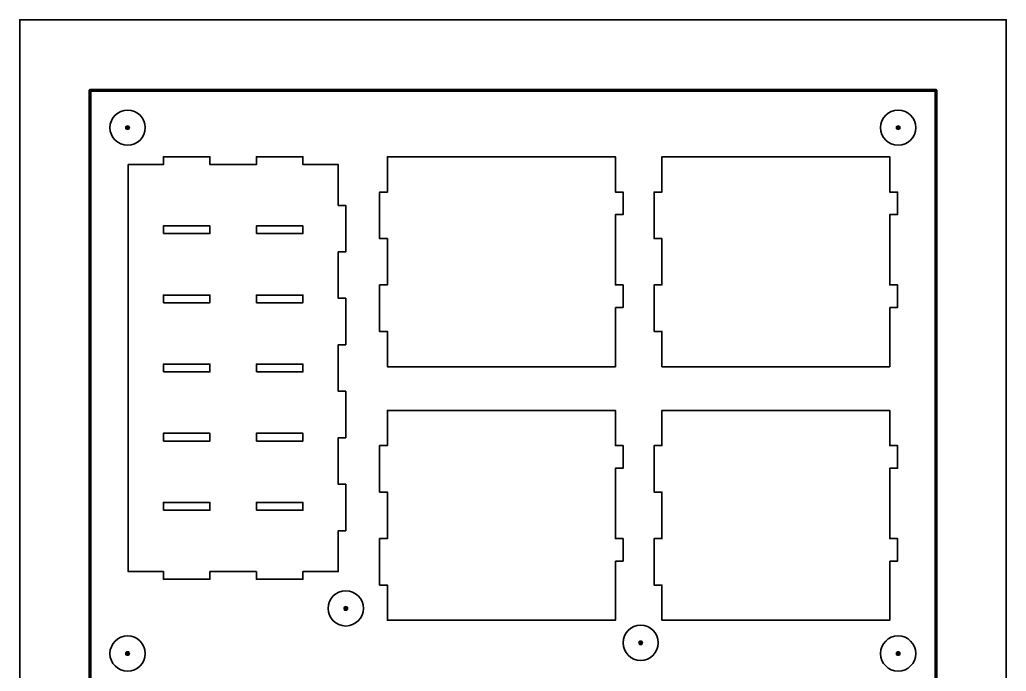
# Model space of a CAD drawing. Header units: millimetres. Extents: x 0 to 700, y -900 to 0.
# Drawn here: x 0 to 700, y -463 to 0 of the extents above; entities that cross this region are included whole.
import ezdxf

# ---------------------------------------------------------------- set-up
doc = ezdxf.new("R2010")
doc.units = ezdxf.units.MM
doc.header["$MEASUREMENT"] = 0
doc.layers.add('Layer 1', color=7, linetype='Continuous')

# ---------------------------------------------------------------- blocks, each defined once
blk = doc.blocks.new('block 2')
at = {"layer": 'Layer 1', "color": 22, "lineweight": 35, "true_color": 0xe42420}
for points in [[(101.95, -391.83), (101.95, -397.33), (103.04, -397.33), (134.95, -397.33), (134.95, -391.83), (167.95, -391.83), (167.95, -397.33), (171.39, -397.33), (200.95, -397.33), (200.95, -391.83), (225.95, -391.83), (225.95, -362.83), (231.35, -362.83), (231.35, -329.83), (225.95, -329.83), (225.95, -329.83), (225.95, -296.83), (231.35, -296.83), (231.35, -263.83), (225.95, -263.83), (225.95, -263.83), (225.95, -230.83), (231.35, -230.83), (231.35, -197.83), (225.95, -197.83), (225.95, -164.83), (225.95, -164.83), (231.35, -164.83), (231.35, -131.83), (225.95, -131.83), (225.95, -102.83), (200.95, -102.83), (200.95, -97.33), (171.39, -97.33), (167.95, -97.33), (167.95, -102.83), (134.95, -102.83), (134.95, -97.33), (103.04, -97.33), (101.95, -97.33), (101.95, -102.83), (76.95, -102.83), (76.95, -391.83), (101.95, -391.83)], [(101.92, -151.91), (134.92, -151.91), (134.92, -146.41), (101.92, -146.41), (101.92, -151.91)], [(167.89, -151.91), (200.89, -151.91), (200.89, -146.41), (167.89, -146.41), (167.89, -151.91)], [(101.92, -201), (134.92, -201), (134.92, -195.5), (101.92, -195.5), (101.92, -201)], [(167.89, -201), (200.89, -201), (200.89, -195.5), (167.89, -195.5), (167.89, -201)], [(101.92, -250.08), (134.92, -250.08), (134.92, -244.58), (101.92, -244.58), (101.92, -250.08)], [(167.89, -250.08), (200.89, -250.08), (200.89, -244.58), (167.89, -244.58), (167.89, -250.08)], [(101.92, -299.16), (134.92, -299.16), (134.92, -293.66), (101.92, -293.66), (101.92, -299.16)], [(167.89, -299.16), (200.89, -299.16), (200.89, -293.66), (167.89, -293.66), (167.89, -299.16)], [(101.92, -348.25), (134.92, -348.25), (134.92, -342.75), (101.92, -342.75), (101.92, -348.25)], [(167.89, -348.25), (200.89, -348.25), (200.89, -342.75), (167.89, -342.75), (167.89, -348.25)]]:
    blk.add_lwpolyline(points, dxfattribs=at)
blk = doc.blocks.new('block 5')
at = {"layer": 'Layer 1', "true_color": 0x1c1c1b}
h = blk.add_hatch(color=250, dxfattribs=at)
h.dxf.hatch_style = 2
edge = h.paths.add_edge_path()
edge.add_spline(control_points=[(623.29, -78.15), (622.47, -78.15), (621.79, -77.48), (621.79, -76.65), (621.79, -75.83), (622.47, -75.15), (623.29, -75.15), (624.12, -75.15), (624.79, -75.83), (624.79, -76.65), (624.79, -77.48), (624.12, -78.15), (623.29, -78.15)], knot_values=[0, 0, 0, 0, 1, 1, 1, 2, 2, 2, 3, 3, 3, 4, 4, 4, 4], degree=3, periodic=1)
at = {"layer": 'Layer 1', "color": 197, "lineweight": 35, "true_color": 0x662382}
blk.add_open_spline([(623.29, -89.15), (616.39, -89.15), (610.79, -83.56), (610.79, -76.65), (610.79, -69.75), (616.39, -64.15), (623.29, -64.15), (630.2, -64.15), (635.79, -69.75), (635.79, -76.65), (635.79, -83.56), (630.2, -89.15), (623.29, -89.15)], degree=3, knots=[0, 0, 0, 0, 1, 1, 1, 2, 2, 2, 3, 3, 3, 4, 4, 4, 4], dxfattribs=at)
at = {"layer": 'Layer 1', "lineweight": 0}
blk.add_open_spline([(623.29, -78.15), (622.47, -78.15), (621.79, -77.48), (621.79, -76.65), (621.79, -75.83), (622.47, -75.15), (623.29, -75.15), (624.12, -75.15), (624.79, -75.83), (624.79, -76.65), (624.79, -77.48), (624.12, -78.15), (623.29, -78.15)], degree=3, knots=[0, 0, 0, 0, 1, 1, 1, 2, 2, 2, 3, 3, 3, 4, 4, 4, 4], dxfattribs=at)
blk = doc.blocks.new('block 6')
at = {"layer": 'Layer 1', "true_color": 0x1c1c1b}
h = blk.add_hatch(color=250, dxfattribs=at)
h.dxf.hatch_style = 2
edge = h.paths.add_edge_path()
edge.add_spline(control_points=[(76.52, -78.15), (75.69, -78.15), (75.02, -77.48), (75.02, -76.65), (75.02, -75.83), (75.69, -75.15), (76.52, -75.15), (77.34, -75.15), (78.02, -75.83), (78.02, -76.65), (78.02, -77.48), (77.34, -78.15), (76.52, -78.15)], knot_values=[0, 0, 0, 0, 1, 1, 1, 2, 2, 2, 3, 3, 3, 4, 4, 4, 4], degree=3, periodic=1)
at = {"layer": 'Layer 1', "color": 197, "lineweight": 35, "true_color": 0x662382}
blk.add_open_spline([(76.52, -89.15), (69.61, -89.15), (64.02, -83.56), (64.02, -76.65), (64.02, -69.75), (69.61, -64.15), (76.52, -64.15), (83.42, -64.15), (89.02, -69.75), (89.02, -76.65), (89.02, -83.56), (83.42, -89.15), (76.52, -89.15)], degree=3, knots=[0, 0, 0, 0, 1, 1, 1, 2, 2, 2, 3, 3, 3, 4, 4, 4, 4], dxfattribs=at)
at = {"layer": 'Layer 1', "lineweight": 0}
blk.add_open_spline([(76.52, -78.15), (75.69, -78.15), (75.02, -77.48), (75.02, -76.65), (75.02, -75.83), (75.69, -75.15), (76.52, -75.15), (77.34, -75.15), (78.02, -75.83), (78.02, -76.65), (78.02, -77.48), (77.34, -78.15), (76.52, -78.15)], degree=3, knots=[0, 0, 0, 0, 1, 1, 1, 2, 2, 2, 3, 3, 3, 4, 4, 4, 4], dxfattribs=at)
blk = doc.blocks.new('block 9')
at = {"layer": 'Layer 1', "true_color": 0x1c1c1b}
h = blk.add_hatch(color=250, dxfattribs=at)
h.dxf.hatch_style = 2
edge = h.paths.add_edge_path()
edge.add_spline(control_points=[(440.62, -443.93), (439.79, -443.93), (439.12, -443.26), (439.12, -442.43), (439.12, -441.6), (439.79, -440.93), (440.62, -440.93), (441.45, -440.93), (442.12, -441.6), (442.12, -442.43), (442.12, -443.26), (441.45, -443.93), (440.62, -443.93)], knot_values=[0, 0, 0, 0, 1, 1, 1, 2, 2, 2, 3, 3, 3, 4, 4, 4, 4], degree=3, periodic=1)
at = {"layer": 'Layer 1', "color": 197, "lineweight": 35, "true_color": 0x662382}
blk.add_open_spline([(440.62, -454.93), (433.72, -454.93), (428.12, -449.33), (428.12, -442.43), (428.12, -435.53), (433.72, -429.93), (440.62, -429.93), (447.52, -429.93), (453.12, -435.53), (453.12, -442.43), (453.12, -449.33), (447.52, -454.93), (440.62, -454.93)], degree=3, knots=[0, 0, 0, 0, 1, 1, 1, 2, 2, 2, 3, 3, 3, 4, 4, 4, 4], dxfattribs=at)
at = {"layer": 'Layer 1', "lineweight": 0}
blk.add_open_spline([(440.62, -443.93), (439.79, -443.93), (439.12, -443.26), (439.12, -442.43), (439.12, -441.6), (439.79, -440.93), (440.62, -440.93), (441.45, -440.93), (442.12, -441.6), (442.12, -442.43), (442.12, -443.26), (441.45, -443.93), (440.62, -443.93)], degree=3, knots=[0, 0, 0, 0, 1, 1, 1, 2, 2, 2, 3, 3, 3, 4, 4, 4, 4], dxfattribs=at)
blk = doc.blocks.new('block 10')
at = {"layer": 'Layer 1', "true_color": 0x1c1c1b}
h = blk.add_hatch(color=250, dxfattribs=at)
h.dxf.hatch_style = 2
edge = h.paths.add_edge_path()
edge.add_spline(control_points=[(231.35, -419.5), (230.52, -419.5), (229.85, -418.83), (229.85, -418), (229.85, -417.17), (230.52, -416.5), (231.35, -416.5), (232.18, -416.5), (232.85, -417.17), (232.85, -418), (232.85, -418.83), (232.18, -419.5), (231.35, -419.5)], knot_values=[0, 0, 0, 0, 1, 1, 1, 2, 2, 2, 3, 3, 3, 4, 4, 4, 4], degree=3, periodic=1)
at = {"layer": 'Layer 1', "color": 197, "lineweight": 35, "true_color": 0x662382}
blk.add_open_spline([(231.35, -430.5), (224.45, -430.5), (218.85, -424.91), (218.85, -418), (218.85, -411.1), (224.45, -405.5), (231.35, -405.5), (238.26, -405.5), (243.85, -411.1), (243.85, -418), (243.85, -424.91), (238.26, -430.5), (231.35, -430.5)], degree=3, knots=[0, 0, 0, 0, 1, 1, 1, 2, 2, 2, 3, 3, 3, 4, 4, 4, 4], dxfattribs=at)
at = {"layer": 'Layer 1', "lineweight": 0}
blk.add_open_spline([(231.35, -419.5), (230.52, -419.5), (229.85, -418.83), (229.85, -418), (229.85, -417.17), (230.52, -416.5), (231.35, -416.5), (232.18, -416.5), (232.85, -417.17), (232.85, -418), (232.85, -418.83), (232.18, -419.5), (231.35, -419.5)], degree=3, knots=[0, 0, 0, 0, 1, 1, 1, 2, 2, 2, 3, 3, 3, 4, 4, 4, 4], dxfattribs=at)
blk = doc.blocks.new('block 13')
at = {"layer": 'Layer 1', "true_color": 0x1c1c1b}
h = blk.add_hatch(color=250, dxfattribs=at)
h.dxf.hatch_style = 2
edge = h.paths.add_edge_path()
edge.add_spline(control_points=[(623.29, -451.54), (622.47, -451.54), (621.79, -450.87), (621.79, -450.04), (621.79, -449.22), (622.47, -448.54), (623.29, -448.54), (624.12, -448.54), (624.79, -449.22), (624.79, -450.04), (624.79, -450.87), (624.12, -451.54), (623.29, -451.54)], knot_values=[0, 0, 0, 0, 1, 1, 1, 2, 2, 2, 3, 3, 3, 4, 4, 4, 4], degree=3, periodic=1)
at = {"layer": 'Layer 1', "color": 197, "lineweight": 35, "true_color": 0x662382}
blk.add_open_spline([(623.29, -462.54), (616.39, -462.54), (610.79, -456.95), (610.79, -450.04), (610.79, -443.14), (616.39, -437.54), (623.29, -437.54), (630.2, -437.54), (635.79, -443.14), (635.79, -450.04), (635.79, -456.95), (630.2, -462.54), (623.29, -462.54)], degree=3, knots=[0, 0, 0, 0, 1, 1, 1, 2, 2, 2, 3, 3, 3, 4, 4, 4, 4], dxfattribs=at)
at = {"layer": 'Layer 1', "lineweight": 0}
blk.add_open_spline([(623.29, -451.54), (622.47, -451.54), (621.79, -450.87), (621.79, -450.04), (621.79, -449.22), (622.47, -448.54), (623.29, -448.54), (624.12, -448.54), (624.79, -449.22), (624.79, -450.04), (624.79, -450.87), (624.12, -451.54), (623.29, -451.54)], degree=3, knots=[0, 0, 0, 0, 1, 1, 1, 2, 2, 2, 3, 3, 3, 4, 4, 4, 4], dxfattribs=at)
blk = doc.blocks.new('block 14')
at = {"layer": 'Layer 1', "true_color": 0x1c1c1b}
h = blk.add_hatch(color=250, dxfattribs=at)
h.dxf.hatch_style = 2
edge = h.paths.add_edge_path()
edge.add_spline(control_points=[(76.52, -451.54), (75.69, -451.54), (75.02, -450.87), (75.02, -450.04), (75.02, -449.22), (75.69, -448.54), (76.52, -448.54), (77.34, -448.54), (78.02, -449.22), (78.02, -450.04), (78.02, -450.87), (77.34, -451.54), (76.52, -451.54)], knot_values=[0, 0, 0, 0, 1, 1, 1, 2, 2, 2, 3, 3, 3, 4, 4, 4, 4], degree=3, periodic=1)
at = {"layer": 'Layer 1', "color": 197, "lineweight": 35, "true_color": 0x662382}
blk.add_open_spline([(76.52, -462.54), (69.61, -462.54), (64.02, -456.95), (64.02, -450.04), (64.02, -443.14), (69.61, -437.54), (76.52, -437.54), (83.42, -437.54), (89.02, -443.14), (89.02, -450.04), (89.02, -456.95), (83.42, -462.54), (76.52, -462.54)], degree=3, knots=[0, 0, 0, 0, 1, 1, 1, 2, 2, 2, 3, 3, 3, 4, 4, 4, 4], dxfattribs=at)
at = {"layer": 'Layer 1', "lineweight": 0}
blk.add_open_spline([(76.52, -451.54), (75.69, -451.54), (75.02, -450.87), (75.02, -450.04), (75.02, -449.22), (75.69, -448.54), (76.52, -448.54), (77.34, -448.54), (78.02, -449.22), (78.02, -450.04), (78.02, -450.87), (77.34, -451.54), (76.52, -451.54)], degree=3, knots=[0, 0, 0, 0, 1, 1, 1, 2, 2, 2, 3, 3, 3, 4, 4, 4, 4], dxfattribs=at)

msp = doc.modelspace()

# ---------------------------------------------------------------- linework, layer by layer
at = {"layer": 'Layer 1', "color": 250, "lineweight": 35, "true_color": 0x1c1c1b}
msp.add_lwpolyline([(700, -900), (0, -900), (0, 0), (700, 0), (700, -900)], dxfattribs=at)
at = {"layer": 'Layer 1', "color": 250, "lineweight": 106, "true_color": 0x1c1c1b}
msp.add_lwpolyline([(649.91, -850.04), (49.91, -850.04), (49.91, -50.04), (649.91, -50.04), (649.91, -850.04)], dxfattribs=at)
at = {"layer": 'Layer 1', "color": 22, "lineweight": 35, "true_color": 0xe42420}
for points in [[(422.62, -204.33), (428.12, -204.33), (428.12, -188.33), (422.62, -188.33), (422.62, -138.36), (428.12, -138.36), (428.12, -122.36), (422.62, -122.36), (422.62, -97.33), (260.87, -97.33), (260.87, -122.36), (255.37, -122.36), (255.37, -139.36), (255.37, -155.36), (260.87, -155.36), (260.87, -188.33), (255.37, -188.33), (255.37, -205.33), (255.37, -221.33), (260.87, -221.33), (260.87, -246.36), (422.62, -246.36), (422.62, -204.33)], [(617.36, -204.33), (622.86, -204.33), (622.86, -188.33), (617.36, -188.33), (617.36, -138.36), (622.86, -138.36), (622.86, -122.36), (617.36, -122.36), (617.36, -97.33), (455.61, -97.33), (455.61, -122.36), (450.11, -122.36), (450.11, -139.36), (450.11, -155.36), (455.61, -155.36), (455.61, -188.33), (450.11, -188.33), (450.11, -205.33), (450.11, -221.33), (455.61, -221.33), (455.61, -246.36), (617.36, -246.36), (617.36, -204.33)], [(422.62, -384.4), (428.12, -384.4), (428.12, -368.4), (422.62, -368.4), (422.62, -318.43), (428.12, -318.43), (428.12, -302.43), (422.62, -302.43), (422.62, -277.4), (260.87, -277.4), (260.87, -302.43), (255.37, -302.43), (255.37, -319.43), (255.37, -335.43), (260.87, -335.43), (260.87, -368.4), (255.37, -368.4), (255.37, -385.4), (255.37, -401.4), (260.87, -401.4), (260.87, -426.43), (422.62, -426.43), (422.62, -384.4)], [(617.36, -384.4), (622.86, -384.4), (622.86, -368.4), (617.36, -368.4), (617.36, -318.43), (622.86, -318.43), (622.86, -302.43), (617.36, -302.43), (617.36, -277.4), (455.61, -277.4), (455.61, -302.43), (450.11, -302.43), (450.11, -319.43), (450.11, -335.43), (455.61, -335.43), (455.61, -368.4), (450.11, -368.4), (450.11, -385.4), (450.11, -401.4), (455.61, -401.4), (455.61, -426.43), (617.36, -426.43), (617.36, -384.4)]]:
    msp.add_lwpolyline(points, dxfattribs=at)

# ---------------------------------------------------------------- block references
at = {"layer": 'Layer 1'}
for name in ['block 6', 'block 5', 'block 2', 'block 10', 'block 9', 'block 14', 'block 13']:
    msp.add_blockref(name, (0, 0), dxfattribs=at)

doc.saveas('drawing.dxf')
